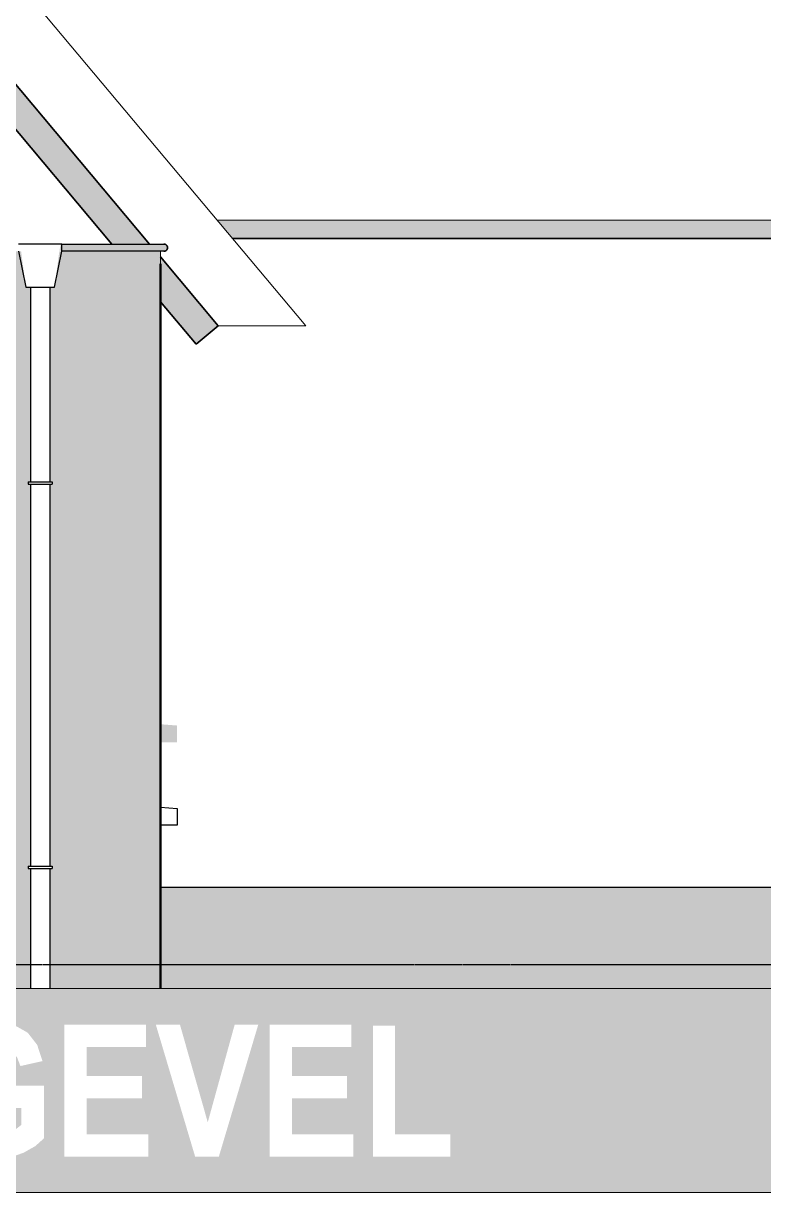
# Model space of a CAD drawing. Header units: millimetres. Extents: x -245 to 49755, y -245 to 41806.
# Drawn here: x 41823 to 43364, y 29037 to 31472 of the extents above; entities that cross this region are included whole.
import ezdxf

# ---------------------------------------------------------------- set-up
doc = ezdxf.new("R2010")
doc.units = ezdxf.units.MM
doc.linetypes.add('PUNKT2_S9', pattern=[1, 0, -1])
doc.linetypes.add('VERDECKT2_S2', pattern=[2.7, 2, -0.7])
doc.layers.add('Standard', color=7, linetype='Continuous', lineweight=25)

msp = doc.modelspace()

# ---------------------------------------------------------------- hatches: boundary and pattern name
at = {"layer": 'Standard', "linetype": 'PUNKT2_S9', "lineweight": 25}
h = msp.add_hatch(color=250, dxfattribs=at)
h.paths.add_polyline_path([(42108.5, 30997.1), (42108.5, 30985.4), (42108.6, 30997)])
h.paths.add_polyline_path([(42228.8, 30842.1), (42108.5, 30985.4), (42108.5, 30892.1), (42182.8, 30803.5)])
h.paths.add_polyline_path([(40483.5, 32922), (40483.5, 32828.7), (42007.8, 31012.1), (42086.1, 31012.1)])
for color, points in [(0, [(44328.5, 31023.5), (42259.3, 31023.5), (42226.9, 31062.1), (44328.5, 31062.1)]), (251, [(42143.5, 30009.6), (42143.5, 29974.6), (42108.5, 29974.6), (42108.5, 30012.3)])]:
    msp.add_hatch(color=color, dxfattribs=at).paths.add_polyline_path(points, flags=16)
h = msp.add_hatch(color=251, dxfattribs=at)
h.paths.add_polyline_path([(39088.5, 30512.1), (39083.5, 30512.1), (39083.5, 30517.1), (39088.5, 30517.1), (39088.5, 30922.1), (39078.5, 30922.1), (39068.7, 30997.1), (37608.5, 30997.1), (37608.5, 29462.1), (39088.5, 29462.1), (39088.5, 29712.1), (39083.5, 29712.1), (39083.5, 29717.1), (39088.5, 29717.1)])
h.paths.add_polyline_path([(44754.5, 29462.1), (44754.5, 29817.6), (44153.5, 29817.6), (44153.5, 29672.1), (42108.5, 29672.1), (42108.5, 30997.1), (41898.3, 30997.1), (41888.5, 30922.1), (41878.5, 30922.1), (41878.5, 30517.1), (41883.5, 30517.1), (41883.5, 30512.1), (41878.5, 30512.1), (41878.5, 29717.1), (41883.5, 29717.1), (41883.5, 29712.1), (41878.5, 29712.1), (41878.5, 29462.1)])
h.paths.add_polyline_path([(41833.5, 29717.1), (41838.5, 29717.1), (41838.5, 30512.1), (41833.5, 30512.1), (41833.5, 30517.1), (41838.5, 30517.1), (41838.5, 30922.1), (41828.5, 30922.1), (41818.7, 30997.1), (39148.3, 30997.1), (39138.5, 30922.1), (39128.5, 30922.1), (39128.5, 30517.1), (39133.5, 30517.1), (39133.5, 30512.1), (39128.5, 30512.1), (39128.5, 29717.1), (39133.5, 29717.1), (39133.5, 29712.1), (39128.5, 29712.1), (39128.5, 29462.1), (41838.5, 29462.1), (41838.5, 29712.1), (41833.5, 29712.1)])
h.paths.add_polyline_path([(39958.5, 30712.1), (39958.5, 29802.1), (39458.5, 29802.1), (39458.5, 30712.1)], flags=16)
h.paths.add_polyline_path([(41508.5, 29802.1), (41008.5, 29802.1), (41008.5, 30712.1), (41508.5, 30712.1)], flags=16)
for color, points in [(250, [(42121, 30999), (41898.7, 30999), (41898.6, 30998.7), (42120.7, 30998.7)]), (250, [(42120.7, 30998.7), (41898.6, 30998.7), (41898.6, 30998.5), (42120.4, 30998.5)]), (250, [(42120.4, 30998.5), (41898.6, 30998.5), (41898.6, 30998.3), (42120.1, 30998.3)]), (250, [(42121.6, 30999.5), (41898.8, 30999.5), (41898.7, 30999.3), (42121.3, 30999.3)]), (250, [(42121.3, 30999.3), (41898.7, 30999.3), (41898.7, 30999), (42121, 30999)]), (250, [(42121.8, 30999.8), (41898.9, 30999.8), (41898.8, 30999.5), (42121.6, 30999.5)]), (49, [(42122.3, 31000.5), (41899, 31000.5), (41898.9, 31000.2), (42122.1, 31000.2)]), (250, [(42122.1, 31000.2), (41898.9, 31000.2), (41898.9, 30999.8), (42121.8, 30999.8)]), (251, [(42122.5, 31000.8), (41899.1, 31000.8), (41899, 31000.5), (42122.3, 31000.5)]), (251, [(42122.9, 31001.5), (41899.2, 31001.5), (41899.1, 31001.2), (42122.7, 31001.2)]), (251, [(42122.7, 31001.2), (41899.1, 31001.2), (41899.1, 31000.8), (42122.5, 31000.8)]), (251, [(42123, 31001.9), (41899.3, 31001.9), (41899.2, 31001.5), (42122.9, 31001.5)]), (251, [(42123.3, 31002.6), (41899.4, 31002.6), (41899.3, 31002.2), (42123.1, 31002.2)]), (251, [(42123.1, 31002.2), (41899.3, 31002.2), (41899.3, 31001.9), (42123, 31001.9)]), (251, [(42123.3, 31003), (41899.5, 31003), (41899.4, 31002.6), (42123.3, 31002.6)]), (251, [(42123.4, 31003.4), (41899.6, 31003.4), (41899.5, 31003), (42123.3, 31003)]), (251, [(42123.5, 31003.8), (41899.7, 31003.8), (41899.6, 31003.4), (42123.4, 31003.4)]), (8, [(42123.5, 31004.6), (41899.8, 31004.6), (41899.7, 31004.2), (42123.5, 31004.2)]), (8, [(42123.5, 31004.2), (41899.7, 31004.2), (41899.7, 31003.8), (42123.5, 31003.8)]), (8, [(42123.5, 31005), (41899.9, 31005), (41899.8, 31004.6), (42123.5, 31004.6)]), (8, [(42123.5, 31005.3), (41900, 31005.3), (41899.9, 31005), (42123.5, 31005)]), (8, [(42123.3, 31006.1), (41900.1, 31006.1), (41900, 31005.7), (42123.4, 31005.7)]), (8, [(42123.4, 31005.7), (41900, 31005.7), (41900, 31005.3), (42123.5, 31005.3)]), (8, [(42123.3, 31006.5), (41900.2, 31006.5), (41900.1, 31006.1), (42123.3, 31006.1)]), (8, [(42123.1, 31006.9), (41900.3, 31006.9), (41900.2, 31006.5), (42123.3, 31006.5)]), (252, [(42122.9, 31007.6), (41900.4, 31007.6), (41900.3, 31007.2), (42123, 31007.2)]), (252, [(42123, 31007.2), (41900.3, 31007.2), (41900.3, 31006.9), (42123.1, 31006.9)]), (252, [(42122.7, 31008), (41900.5, 31008), (41900.4, 31007.6), (42122.9, 31007.6)]), (252, [(42122.5, 31008.3), (41900.6, 31008.3), (41900.5, 31008), (42122.7, 31008)]), (252, [(42122.1, 31009), (41900.7, 31009), (41900.6, 31008.6), (42122.3, 31008.6)]), (252, [(42122.3, 31008.6), (41900.6, 31008.6), (41900.6, 31008.3), (42122.5, 31008.3)]), (252, [(42121.8, 31009.3), (41900.8, 31009.3), (41900.7, 31009), (42122.1, 31009)]), (252, [(42121.3, 31009.9), (41900.9, 31009.9), (41900.8, 31009.6), (42121.6, 31009.6)]), (252, [(42121.6, 31009.6), (41900.8, 31009.6), (41900.8, 31009.3), (42121.8, 31009.3)]), (252, [(42120.7, 31010.4), (41901, 31010.4), (41900.9, 31010.1), (42121, 31010.1)]), (252, [(42121, 31010.1), (41900.9, 31010.1), (41900.9, 31009.9), (42121.3, 31009.9)]), (252, [(42120.1, 31010.9), (41901.1, 31010.9), (41901, 31010.6), (42120.4, 31010.6)]), (252, [(42120.4, 31010.6), (41901, 31010.6), (41901, 31010.4), (42120.7, 31010.4)])]:
    msp.add_hatch(color=color, dxfattribs=at).paths.add_polyline_path(points)
at = {"layer": 'Standard', "linetype": 'PUNKT2_S9', "lineweight": -3}
h = msp.add_hatch(color=0, dxfattribs=at)
h.paths.add_polyline_path([(40982.3, 29340.4), (40959.8, 29340.5), (40923.6, 29340.5), (40923.6, 29270.7), (40957.9, 29270.7), (40984.9, 29271.5), (40999.4, 29274.1), (41006.8, 29278.6), (41012.4, 29285.8), (41015.9, 29294.9), (41017.1, 29306.4), (41015.6, 29319), (41010.9, 29328.7), (41003.5, 29335.9), (40993.5, 29339.6)])
h.paths.add_polyline_path([(46603.5, 29462.1), (35753.5, 29462.1), (35753.5, 29037.1), (46603.5, 29037.1)])
h.paths.add_polyline_path([(42597.1, 29158.4), (42712.1, 29158.4), (42712.1, 29112.1), (42550.8, 29112.1), (42550.8, 29384.8), (42597.1, 29384.8)], flags=16)
h.paths.add_polyline_path([(42505.9, 29340.5), (42382.3, 29340.5), (42382.3, 29279.6), (42497.3, 29279.6), (42497.3, 29233.2), (42382.3, 29233.2), (42382.3, 29158.4), (42510.3, 29158.4), (42510.3, 29112.1), (42336, 29112.1), (42336, 29387.1), (42505.9, 29387.1)], flags=16)
h.paths.add_polyline_path([(42207.2, 29183.5), (42263.3, 29387.1), (42312.4, 29387.1), (42230.3, 29112.1), (42180.9, 29112.1), (42099, 29387.1), (42149.2, 29387.1)], flags=16)
h.paths.add_polyline_path([(42078.9, 29387.1), (42078.9, 29340.5), (41955.2, 29340.5), (41955.2, 29279.6), (42070.3, 29279.6), (42070.3, 29233.2), (41955.2, 29233.2), (41955.2, 29158.4), (42083.2, 29158.4), (42083.2, 29112.1), (41908.9, 29112.1), (41908.9, 29387.1)], flags=16)
h.paths.add_polyline_path([(41799, 29332.5), (41784, 29341.3), (41765.8, 29344.3), (41738.5, 29338.5), (41717.4, 29321.2), (41704.1, 29292.5), (41699.6, 29252.8), (41704.1, 29210), (41717.7, 29179.2), (41738.7, 29161), (41765.3, 29154.8), (41779.8, 29156.5), (41794.4, 29161.6), (41808, 29169.3), (41819.5, 29178.3), (41819.5, 29213.2), (41766.5, 29213.2), (41766.5, 29259.5), (41866.2, 29259.5), (41866.2, 29150), (41848.4, 29134), (41824, 29120.1), (41796.4, 29110.5), (41768.2, 29107.4), (41734.6, 29111.9), (41705.6, 29125.4), (41682.1, 29147.5), (41665.4, 29177.1), (41655.2, 29212.4), (41651.9, 29250.5), (41655.7, 29291), (41666.9, 29326.8), (41685.4, 29356.3), (41710.9, 29378.1), (41735.6, 29388.4), (41765.8, 29391.7), (41803.7, 29386.3), (41832.3, 29370.2), (41852.2, 29344.7), (41863.3, 29310.9), (41817.3, 29300.6), (41810.3, 29318.8)], flags=16)
h.paths.add_polyline_path([(41564.6, 29209.4), (41564.6, 29387.1), (41610.7, 29387.1), (41610.7, 29213), (41609.4, 29182.8), (41605.7, 29160.5), (41596.1, 29138.9), (41581.3, 29121.8), (41560.8, 29110.9), (41534.7, 29107.4), (41504.7, 29113), (41482.5, 29130.1), (41468.7, 29158.2), (41464, 29197), (41507.6, 29203), (41509.5, 29182.8), (41513.5, 29169.6), (41522.8, 29158.6), (41536.3, 29154.8), (41549.4, 29157.4), (41558.1, 29165.3), (41563, 29181.6)], flags=16)
h.paths.add_polyline_path([(41437.8, 29387.1), (41437.8, 29112.1), (41391.5, 29112.1), (41391.5, 29387.1)], flags=16)
h.paths.add_polyline_path([(41297.9, 29340.5), (41191.1, 29340.5), (41191.1, 29387.1), (41358.8, 29387.1), (41358.8, 29343.9), (41233.3, 29158.4), (41363.7, 29158.4), (41363.7, 29112.1), (41177.5, 29112.1), (41177.5, 29162.2)], flags=16)
h.paths.add_polyline_path([(41028, 29379.5), (41043.1, 29369.4), (41054.8, 29353.3), (41062.3, 29333), (41064.8, 29310), (41061, 29281.6), (41049.6, 29258.8), (41030.7, 29242.4), (41004.3, 29233.4), (41018, 29222.4), (41029, 29210.4), (41040.6, 29192.9), (41055.4, 29165.7), (41083.4, 29112.1), (41028, 29112.1), (40994.6, 29171.9), (40979.6, 29198), (40970.2, 29212.3), (40963.5, 29219.4), (40956.3, 29223.7), (40946.8, 29226.1), (40933, 29226.9), (40923.6, 29226.9), (40923.6, 29112.1), (40877.4, 29112.1), (40877.4, 29387.1), (40974.8, 29387.1), (41006.5, 29385.2)], flags=16)
h.paths.add_polyline_path([(40838, 29158.4), (40838, 29112.1), (40663.7, 29112.1), (40663.7, 29387.1), (40833.6, 29387.1), (40833.6, 29340.5), (40709.9, 29340.5), (40709.9, 29279.6), (40825, 29279.6), (40825, 29233.2), (40709.9, 29233.2), (40709.9, 29158.4)], flags=16)
h.paths.add_polyline_path([(40516.9, 29241.1), (40479.4, 29195.2), (40479.4, 29112.1), (40433.1, 29112.1), (40433.1, 29387.1), (40479.4, 29387.1), (40479.4, 29265), (40572.8, 29387.1), (40635.1, 29387.1), (40548.8, 29279.9), (40639.8, 29112.1), (40579.9, 29112.1)], flags=16)
h.paths.add_polyline_path([(40340.5, 29387.1), (40383.5, 29387.1), (40383.5, 29112.1), (40337.1, 29112.1), (40244.7, 29291.4), (40244.7, 29112.1), (40201.7, 29112.1), (40201.7, 29387.1), (40246.8, 29387.1), (40340.5, 29203.4)], flags=16)
h.paths.add_polyline_path([(40110.9, 29112.1), (40110.9, 29387.1), (40157.2, 29387.1), (40157.2, 29112.1)], flags=16)
h.paths.add_polyline_path([(39964.3, 29384.8), (39964.3, 29158.4), (40079.3, 29158.4), (40079.3, 29112.1), (39918, 29112.1), (39918, 29384.8)], flags=16)

# ---------------------------------------------------------------- linework, layer by layer
at = {"layer": 'Standard', "color": 253, "linetype": 'Continuous', "lineweight": 18}
for p, q in [((40617.8, 32979.8), (42411.5, 30842.1)), ((40483.5, 32922), (42086.1, 31012.1)), ((42226.9, 31062.1), (44328.5, 31062.1)), ((42108.5, 30985.4), (42228.8, 30842.1)), ((42411.5, 30842.1), (42228.8, 30842.1))]:
    msp.add_line(p, q, dxfattribs=at)
at = {"layer": 'Standard', "color": 255, "linetype": 'Continuous', "lineweight": 35}
for p, q in [((40483.5, 32922), (42086.1, 31012.1)), ((40483.5, 32828.7), (42007.8, 31012.1)), ((42259.3, 31023.5), (44328.5, 31023.5)), ((42108.5, 30985.4), (42228.8, 30842.1)), ((42108.5, 30892.1), (42182.8, 30803.5)), ((42228.8, 30842.1), (42182.8, 30803.5))]:
    msp.add_line(p, q, dxfattribs=at)
at = {"layer": 'Standard', "color": 7, "linetype": 'Continuous', "lineweight": -3}
for p, q in [((41903.5, 31012.1), (41813.5, 31012.1)), ((41813.5, 30997.1), (41828.5, 30922.1)), ((41888.5, 30922.1), (41903.5, 30997.1)), ((41903.5, 30997.1), (41903.5, 31012.1)), ((41828.5, 30922.1), (41888.5, 30922.1)), ((41838.5, 30922.1), (41838.5, 30517.1)), ((41878.5, 30922.1), (41878.5, 30517.1)), ((41833.5, 30517.1), (41833.5, 30512.1)), ((41833.5, 30517.1), (41833.6, 30517.1)), ((41833.5, 30512.1), (41833.6, 30512.1)), ((41833.6, 30517.1), (41833.7, 30517.1)), ((41833.6, 30512.1), (41833.7, 30512.1)), ((41833.7, 30517.1), (41833.9, 30517.1)), ((41833.7, 30512.1), (41833.9, 30512.1)), ((41833.9, 30517.1), (41834.1, 30517.1)), ((41833.9, 30512.1), (41834.1, 30512.1)), ((41834.1, 30517.1), (41834.3, 30517.1)), ((41834.1, 30512.1), (41834.3, 30512.1)), ((41834.3, 30517.1), (41834.7, 30517.1)), ((41834.3, 30512.1), (41834.7, 30512.1)), ((41834.7, 30517.1), (41835, 30517.1)), ((41834.7, 30512.1), (41835, 30512.1)), ((41835, 30517.1), (41835.4, 30517.1)), ((41835, 30512.1), (41835.4, 30512.1)), ((41835.4, 30517.1), (41835.8, 30517.1)), ((41835.4, 30512.1), (41835.8, 30512.1)), ((41835.8, 30517.1), (41836.3, 30517.1)), ((41835.8, 30512.1), (41836.3, 30512.1)), ((41836.3, 30517.1), (41836.8, 30517.1)), ((41836.3, 30512.1), (41836.8, 30512.1)), ((41836.8, 30517.1), (41837.4, 30517.1)), ((41836.8, 30512.1), (41837.4, 30512.1)), ((41837.4, 30517.1), (41838, 30517.1)), ((41837.4, 30512.1), (41838, 30512.1)), ((41838, 30517.1), (41838.7, 30517.1)), ((41838, 30512.1), (41838.7, 30512.1)), ((41838.5, 30512.1), (41838.5, 29717.1)), ((41838.7, 30517.1), (41839.3, 30517.1)), ((41838.7, 30512.1), (41839.3, 30512.1)), ((41839.3, 30517.1), (41840.1, 30517.1)), ((41839.3, 30512.1), (41840.1, 30512.1)), ((41840.1, 30517.1), (41840.8, 30517.1)), ((41840.1, 30512.1), (41840.8, 30512.1)), ((41840.8, 30517.1), (41841.6, 30517.1)), ((41840.8, 30512.1), (41841.6, 30512.1)), ((41841.6, 30517.1), (41842.4, 30517.1)), ((41841.6, 30512.1), (41842.4, 30512.1)), ((41842.4, 30517.1), (41843.3, 30517.1)), ((41842.4, 30512.1), (41843.3, 30512.1)), ((41843.3, 30517.1), (41844.2, 30517.1)), ((41843.3, 30512.1), (41844.2, 30512.1)), ((41844.2, 30517.1), (41845.1, 30517.1)), ((41844.2, 30512.1), (41845.1, 30512.1)), ((41845.1, 30517.1), (41846, 30517.1)), ((41845.1, 30512.1), (41846, 30512.1)), ((41846, 30517.1), (41847, 30517.1)), ((41846, 30512.1), (41847, 30512.1)), ((41847, 30517.1), (41847.9, 30517.1)), ((41847, 30512.1), (41847.9, 30512.1)), ((41847.9, 30517.1), (41848.9, 30517.1)), ((41847.9, 30512.1), (41848.9, 30512.1)), ((41848.9, 30517.1), (41849.9, 30517.1)), ((41848.9, 30512.1), (41849.9, 30512.1)), ((41849.9, 30517.1), (41851, 30517.1)), ((41849.9, 30512.1), (41851, 30512.1)), ((41851, 30517.1), (41852, 30517.1)), ((41851, 30512.1), (41852, 30512.1)), ((41852, 30517.1), (41853.1, 30517.1)), ((41852, 30512.1), (41853.1, 30512.1)), ((41853.1, 30517.1), (41854.2, 30517.1)), ((41853.1, 30512.1), (41854.2, 30512.1)), ((41854.2, 30517.1), (41855.2, 30517.1)), ((41854.2, 30512.1), (41855.2, 30512.1)), ((41855.2, 30517.1), (41856.3, 30517.1)), ((41855.2, 30512.1), (41856.3, 30512.1)), ((41856.3, 30517.1), (41857.4, 30517.1)), ((41856.3, 30512.1), (41857.4, 30512.1)), ((41857.4, 30517.1), (41858.5, 30517.1)), ((41857.4, 30512.1), (41858.5, 30512.1)), ((41858.5, 30517.1), (41859.6, 30517.1)), ((41858.5, 30512.1), (41859.6, 30512.1)), ((41859.6, 30517.1), (41860.7, 30517.1)), ((41859.6, 30512.1), (41860.7, 30512.1)), ((41860.7, 30517.1), (41861.8, 30517.1)), ((41860.7, 30512.1), (41861.8, 30512.1)), ((41861.8, 30517.1), (41862.8, 30517.1)), ((41861.8, 30512.1), (41862.8, 30512.1)), ((41862.8, 30517.1), (41863.9, 30517.1)), ((41862.8, 30512.1), (41863.9, 30512.1)), ((41863.9, 30517.1), (41865, 30517.1)), ((41863.9, 30512.1), (41865, 30512.1)), ((41865, 30517.1), (41866, 30517.1)), ((41865, 30512.1), (41866, 30512.1)), ((41866, 30517.1), (41867, 30517.1)), ((41866, 30512.1), (41867, 30512.1)), ((41867, 30517.1), (41868.1, 30517.1)), ((41867, 30512.1), (41868.1, 30512.1)), ((41868.1, 30517.1), (41869.1, 30517.1)), ((41868.1, 30512.1), (41869.1, 30512.1)), ((41869.1, 30517.1), (41870, 30517.1)), ((41869.1, 30512.1), (41870, 30512.1)), ((41870, 30517.1), (41871, 30517.1)), ((41870, 30512.1), (41871, 30512.1)), ((41871, 30517.1), (41871.9, 30517.1)), ((41871, 30512.1), (41871.9, 30512.1)), ((41871.9, 30517.1), (41872.8, 30517.1)), ((41871.9, 30512.1), (41872.8, 30512.1)), ((41872.8, 30517.1), (41873.7, 30517.1)), ((41872.8, 30512.1), (41873.7, 30512.1)), ((41873.7, 30517.1), (41874.6, 30517.1)), ((41873.7, 30512.1), (41874.6, 30512.1)), ((41874.6, 30517.1), (41875.4, 30517.1)), ((41874.6, 30512.1), (41875.4, 30512.1)), ((41875.4, 30517.1), (41876.2, 30517.1)), ((41875.4, 30512.1), (41876.2, 30512.1)), ((41876.2, 30517.1), (41876.9, 30517.1)), ((41876.2, 30512.1), (41876.9, 30512.1)), ((41876.9, 30517.1), (41877.6, 30517.1)), ((41876.9, 30512.1), (41877.6, 30512.1)), ((41877.6, 30517.1), (41878.3, 30517.1)), ((41877.6, 30512.1), (41878.3, 30512.1)), ((41878.3, 30517.1), (41879, 30517.1)), ((41878.3, 30512.1), (41879, 30512.1)), ((41878.5, 30512.1), (41878.5, 29717.1)), ((41879, 30517.1), (41879.6, 30517.1)), ((41879, 30512.1), (41879.6, 30512.1)), ((41879.6, 30517.1), (41880.1, 30517.1)), ((41879.6, 30512.1), (41880.1, 30512.1)), ((41880.1, 30517.1), (41880.7, 30517.1)), ((41880.1, 30512.1), (41880.7, 30512.1)), ((41880.7, 30517.1), (41881.2, 30517.1)), ((41880.7, 30512.1), (41881.2, 30512.1)), ((41881.2, 30517.1), (41881.6, 30517.1)), ((41881.2, 30512.1), (41881.6, 30512.1)), ((41881.6, 30517.1), (41882, 30517.1)), ((41881.6, 30512.1), (41882, 30512.1)), ((41882, 30517.1), (41882.3, 30517.1)), ((41882, 30512.1), (41882.3, 30512.1)), ((41882.3, 30517.1), (41882.6, 30517.1)), ((41882.3, 30512.1), (41882.6, 30512.1)), ((41882.6, 30517.1), (41882.9, 30517.1)), ((41882.6, 30512.1), (41882.9, 30512.1)), ((41882.9, 30517.1), (41883.1, 30517.1)), ((41882.9, 30512.1), (41883.1, 30512.1)), ((41883.1, 30517.1), (41883.3, 30517.1)), ((41883.1, 30512.1), (41883.3, 30512.1)), ((41883.3, 30517.1), (41883.4, 30517.1)), ((41883.3, 30512.1), (41883.4, 30512.1)), ((41883.4, 30517.1), (41883.5, 30517.1)), ((41883.4, 30512.1), (41883.5, 30512.1)), ((41883.5, 30517.1), (41883.5, 30512.1)), ((41833.5, 29717.1), (41833.5, 29712.1)), ((41833.5, 29717.1), (41833.6, 29717.1)), ((41833.5, 29712.1), (41833.6, 29712.1)), ((41833.6, 29717.1), (41833.7, 29717.1)), ((41833.6, 29712.1), (41833.7, 29712.1)), ((41833.7, 29717.1), (41833.9, 29717.1)), ((41833.7, 29712.1), (41833.9, 29712.1)), ((41833.9, 29717.1), (41834.1, 29717.1)), ((41833.9, 29712.1), (41834.1, 29712.1)), ((41834.1, 29717.1), (41834.3, 29717.1)), ((41834.1, 29712.1), (41834.3, 29712.1)), ((41834.3, 29717.1), (41834.7, 29717.1)), ((41834.3, 29712.1), (41834.7, 29712.1)), ((41834.7, 29717.1), (41835, 29717.1)), ((41834.7, 29712.1), (41835, 29712.1)), ((41835, 29717.1), (41835.4, 29717.1)), ((41835, 29712.1), (41835.4, 29712.1)), ((41835.4, 29717.1), (41835.8, 29717.1)), ((41835.4, 29712.1), (41835.8, 29712.1)), ((41835.8, 29717.1), (41836.3, 29717.1)), ((41835.8, 29712.1), (41836.3, 29712.1)), ((41836.3, 29717.1), (41836.8, 29717.1)), ((41836.3, 29712.1), (41836.8, 29712.1)), ((41836.8, 29717.1), (41837.4, 29717.1)), ((41836.8, 29712.1), (41837.4, 29712.1)), ((41837.4, 29717.1), (41838, 29717.1)), ((41837.4, 29712.1), (41838, 29712.1)), ((41838, 29717.1), (41838.7, 29717.1)), ((41838, 29712.1), (41838.7, 29712.1)), ((41838.5, 29712.1), (41838.5, 29462.1)), ((41838.7, 29717.1), (41839.3, 29717.1)), ((41838.7, 29712.1), (41839.3, 29712.1)), ((41839.3, 29717.1), (41840.1, 29717.1)), ((41839.3, 29712.1), (41840.1, 29712.1)), ((41840.1, 29717.1), (41840.8, 29717.1)), ((41840.1, 29712.1), (41840.8, 29712.1)), ((41840.8, 29717.1), (41841.6, 29717.1)), ((41840.8, 29712.1), (41841.6, 29712.1)), ((41841.6, 29717.1), (41842.4, 29717.1)), ((41841.6, 29712.1), (41842.4, 29712.1)), ((41842.4, 29717.1), (41843.3, 29717.1)), ((41842.4, 29712.1), (41843.3, 29712.1)), ((41843.3, 29717.1), (41844.2, 29717.1)), ((41843.3, 29712.1), (41844.2, 29712.1)), ((41844.2, 29717.1), (41845.1, 29717.1)), ((41844.2, 29712.1), (41845.1, 29712.1)), ((41845.1, 29717.1), (41846, 29717.1)), ((41845.1, 29712.1), (41846, 29712.1)), ((41846, 29717.1), (41847, 29717.1)), ((41846, 29712.1), (41847, 29712.1)), ((41847, 29717.1), (41847.9, 29717.1)), ((41847, 29712.1), (41847.9, 29712.1)), ((41847.9, 29717.1), (41848.9, 29717.1)), ((41847.9, 29712.1), (41848.9, 29712.1)), ((41848.9, 29717.1), (41849.9, 29717.1)), ((41848.9, 29712.1), (41849.9, 29712.1)), ((41849.9, 29717.1), (41851, 29717.1)), ((41849.9, 29712.1), (41851, 29712.1)), ((41851, 29717.1), (41852, 29717.1)), ((41851, 29712.1), (41852, 29712.1)), ((41852, 29717.1), (41853.1, 29717.1)), ((41852, 29712.1), (41853.1, 29712.1)), ((41853.1, 29717.1), (41854.2, 29717.1)), ((41853.1, 29712.1), (41854.2, 29712.1)), ((41854.2, 29717.1), (41855.2, 29717.1)), ((41854.2, 29712.1), (41855.2, 29712.1)), ((41855.2, 29717.1), (41856.3, 29717.1)), ((41855.2, 29712.1), (41856.3, 29712.1)), ((41856.3, 29717.1), (41857.4, 29717.1)), ((41856.3, 29712.1), (41857.4, 29712.1)), ((41857.4, 29717.1), (41858.5, 29717.1)), ((41857.4, 29712.1), (41858.5, 29712.1)), ((41858.5, 29717.1), (41859.6, 29717.1)), ((41858.5, 29712.1), (41859.6, 29712.1)), ((41859.6, 29717.1), (41860.7, 29717.1)), ((41859.6, 29712.1), (41860.7, 29712.1)), ((41860.7, 29717.1), (41861.8, 29717.1)), ((41860.7, 29712.1), (41861.8, 29712.1)), ((41861.8, 29717.1), (41862.8, 29717.1)), ((41861.8, 29712.1), (41862.8, 29712.1)), ((41862.8, 29717.1), (41863.9, 29717.1)), ((41862.8, 29712.1), (41863.9, 29712.1)), ((41863.9, 29717.1), (41865, 29717.1)), ((41863.9, 29712.1), (41865, 29712.1)), ((41865, 29717.1), (41866, 29717.1)), ((41865, 29712.1), (41866, 29712.1)), ((41866, 29717.1), (41867, 29717.1)), ((41866, 29712.1), (41867, 29712.1)), ((41867, 29717.1), (41868.1, 29717.1)), ((41867, 29712.1), (41868.1, 29712.1)), ((41868.1, 29717.1), (41869.1, 29717.1)), ((41868.1, 29712.1), (41869.1, 29712.1)), ((41869.1, 29717.1), (41870, 29717.1)), ((41869.1, 29712.1), (41870, 29712.1)), ((41870, 29717.1), (41871, 29717.1)), ((41870, 29712.1), (41871, 29712.1)), ((41871, 29717.1), (41871.9, 29717.1)), ((41871, 29712.1), (41871.9, 29712.1)), ((41871.9, 29717.1), (41872.8, 29717.1)), ((41871.9, 29712.1), (41872.8, 29712.1)), ((41872.8, 29717.1), (41873.7, 29717.1)), ((41872.8, 29712.1), (41873.7, 29712.1)), ((41873.7, 29717.1), (41874.6, 29717.1)), ((41873.7, 29712.1), (41874.6, 29712.1)), ((41874.6, 29717.1), (41875.4, 29717.1)), ((41874.6, 29712.1), (41875.4, 29712.1)), ((41875.4, 29717.1), (41876.2, 29717.1)), ((41875.4, 29712.1), (41876.2, 29712.1)), ((41876.2, 29717.1), (41876.9, 29717.1)), ((41876.2, 29712.1), (41876.9, 29712.1)), ((41876.9, 29717.1), (41877.6, 29717.1)), ((41876.9, 29712.1), (41877.6, 29712.1)), ((41877.6, 29717.1), (41878.3, 29717.1)), ((41877.6, 29712.1), (41878.3, 29712.1)), ((41878.3, 29717.1), (41879, 29717.1)), ((41878.3, 29712.1), (41879, 29712.1)), ((41878.5, 29712.1), (41878.5, 29462.1)), ((41879, 29717.1), (41879.6, 29717.1)), ((41879, 29712.1), (41879.6, 29712.1)), ((41879.6, 29717.1), (41880.1, 29717.1)), ((41879.6, 29712.1), (41880.1, 29712.1)), ((41880.1, 29717.1), (41880.7, 29717.1)), ((41880.1, 29712.1), (41880.7, 29712.1)), ((41880.7, 29717.1), (41881.2, 29717.1)), ((41880.7, 29712.1), (41881.2, 29712.1)), ((41881.2, 29717.1), (41881.6, 29717.1)), ((41881.2, 29712.1), (41881.6, 29712.1)), ((41881.6, 29717.1), (41882, 29717.1)), ((41881.6, 29712.1), (41882, 29712.1)), ((41882, 29717.1), (41882.3, 29717.1)), ((41882, 29712.1), (41882.3, 29712.1)), ((41882.3, 29717.1), (41882.6, 29717.1)), ((41882.3, 29712.1), (41882.6, 29712.1)), ((41882.6, 29717.1), (41882.9, 29717.1)), ((41882.6, 29712.1), (41882.9, 29712.1)), ((41882.9, 29717.1), (41883.1, 29717.1)), ((41882.9, 29712.1), (41883.1, 29712.1)), ((41883.1, 29717.1), (41883.3, 29717.1)), ((41883.1, 29712.1), (41883.3, 29712.1)), ((41883.3, 29717.1), (41883.4, 29717.1)), ((41883.3, 29712.1), (41883.4, 29712.1)), ((41883.4, 29717.1), (41883.5, 29717.1)), ((41883.4, 29712.1), (41883.5, 29712.1)), ((41883.5, 29717.1), (41883.5, 29712.1))]:
    msp.add_line(p, q, dxfattribs=at)
at = {"layer": 'Standard', "color": 252, "linetype": 'Continuous', "lineweight": -3}
for p, q in [((41903.5, 31012.1), (42116, 31012.1)), ((42116, 30997.1), (41903.5, 30997.1)), ((42116, 31012.1), (42116.4, 31012.1)), ((42116.4, 31012.1), (42116, 31012.1)), ((42116.4, 30997.1), (42116, 30997.1)), ((42116, 30997.1), (42116.4, 30997.1)), ((42116.4, 31012.1), (42116.8, 31012)), ((42116.8, 31012), (42116.4, 31012.1)), ((42116.8, 30997.1), (42116.4, 30997.1)), ((42116.4, 30997.1), (42116.8, 30997.1)), ((42116.8, 31012), (42117.2, 31012)), ((42117.2, 31012), (42116.8, 31012)), ((42117.2, 30997.2), (42116.8, 30997.1)), ((42116.8, 30997.1), (42117.2, 30997.2)), ((42117.2, 31012), (42117.6, 31011.9)), ((42117.6, 31011.9), (42117.2, 31012)), ((42117.6, 30997.2), (42117.2, 30997.2)), ((42117.2, 30997.2), (42117.6, 30997.2)), ((42117.6, 31011.9), (42117.9, 31011.8)), ((42117.9, 31011.8), (42117.6, 31011.9)), ((42117.9, 30997.3), (42117.6, 30997.2)), ((42117.6, 30997.2), (42117.9, 30997.3)), ((42117.9, 31011.8), (42118.3, 31011.7)), ((42118.3, 31011.7), (42117.9, 31011.8)), ((42118.3, 30997.4), (42117.9, 30997.3)), ((42117.9, 30997.3), (42118.3, 30997.4)), ((42118.3, 31011.7), (42118.7, 31011.6)), ((42118.7, 31011.6), (42118.3, 31011.7)), ((42118.7, 30997.6), (42118.3, 30997.4)), ((42118.3, 30997.4), (42118.7, 30997.6)), ((42118.7, 31011.6), (42119.1, 31011.4)), ((42119.1, 31011.4), (42118.7, 31011.6)), ((42119.1, 30997.7), (42118.7, 30997.6)), ((42118.7, 30997.6), (42119.1, 30997.7)), ((42119.1, 31011.4), (42119.4, 31011.2)), ((42119.4, 31011.2), (42119.1, 31011.4)), ((42119.4, 30997.9), (42119.1, 30997.7)), ((42119.1, 30997.7), (42119.4, 30997.9)), ((42119.4, 31011.2), (42119.8, 31011.1)), ((42119.8, 31011.1), (42119.4, 31011.2)), ((42119.8, 30998.1), (42119.4, 30997.9)), ((42119.4, 30997.9), (42119.8, 30998.1)), ((42119.8, 31011.1), (42120.1, 31010.9)), ((42120.1, 31010.9), (42119.8, 31011.1)), ((42120.1, 30998.3), (42119.8, 30998.1)), ((42119.8, 30998.1), (42120.1, 30998.3)), ((42120.1, 31010.9), (42120.4, 31010.6)), ((42120.4, 31010.6), (42120.1, 31010.9)), ((42120.4, 30998.5), (42120.1, 30998.3)), ((42120.1, 30998.3), (42120.4, 30998.5)), ((42120.4, 31010.6), (42120.7, 31010.4)), ((42120.7, 31010.4), (42120.4, 31010.6)), ((42120.7, 30998.7), (42120.4, 30998.5)), ((42120.4, 30998.5), (42120.7, 30998.7)), ((42120.7, 31010.4), (42121, 31010.1)), ((42121, 31010.1), (42120.7, 31010.4)), ((42121, 30999), (42120.7, 30998.7)), ((42120.7, 30998.7), (42121, 30999)), ((42121, 31010.1), (42121.3, 31009.9)), ((42121.3, 31009.9), (42121, 31010.1)), ((42121.3, 30999.3), (42121, 30999)), ((42121, 30999), (42121.3, 30999.3)), ((42121.3, 31009.9), (42121.6, 31009.6)), ((42121.6, 31009.6), (42121.3, 31009.9)), ((42121.6, 30999.5), (42121.3, 30999.3)), ((42121.3, 30999.3), (42121.6, 30999.5)), ((42121.6, 31009.6), (42121.8, 31009.3)), ((42121.8, 31009.3), (42121.6, 31009.6)), ((42121.8, 30999.8), (42121.6, 30999.5)), ((42121.6, 30999.5), (42121.8, 30999.8)), ((42121.8, 31009.3), (42122.1, 31009)), ((42122.1, 31009), (42121.8, 31009.3)), ((42122.1, 31000.2), (42121.8, 30999.8)), ((42121.8, 30999.8), (42122.1, 31000.2)), ((42122.1, 31009), (42122.3, 31008.6)), ((42122.3, 31008.6), (42122.1, 31009)), ((42122.3, 31000.5), (42122.1, 31000.2)), ((42122.1, 31000.2), (42122.3, 31000.5)), ((42122.3, 31008.6), (42122.5, 31008.3)), ((42122.5, 31008.3), (42122.3, 31008.6)), ((42122.5, 31000.8), (42122.3, 31000.5)), ((42122.3, 31000.5), (42122.5, 31000.8)), ((42122.5, 31008.3), (42122.7, 31008)), ((42122.7, 31008), (42122.5, 31008.3)), ((42122.7, 31001.2), (42122.5, 31000.8)), ((42122.5, 31000.8), (42122.7, 31001.2)), ((42122.7, 31008), (42122.9, 31007.6)), ((42122.9, 31007.6), (42122.7, 31008)), ((42122.9, 31001.5), (42122.7, 31001.2)), ((42122.7, 31001.2), (42122.9, 31001.5)), ((42122.9, 31007.6), (42123, 31007.2)), ((42123, 31007.2), (42122.9, 31007.6)), ((42123, 31001.9), (42122.9, 31001.5)), ((42122.9, 31001.5), (42123, 31001.9)), ((42123, 31007.2), (42123.1, 31006.9)), ((42123.1, 31006.9), (42123, 31007.2)), ((42123.1, 31002.2), (42123, 31001.9)), ((42123, 31001.9), (42123.1, 31002.2)), ((42123.1, 31006.9), (42123.3, 31006.5)), ((42123.3, 31006.5), (42123.1, 31006.9)), ((42123.3, 31002.6), (42123.1, 31002.2)), ((42123.1, 31002.2), (42123.3, 31002.6)), ((42123.3, 31006.5), (42123.3, 31006.1)), ((42123.3, 31006.1), (42123.3, 31006.5)), ((42123.3, 31006.1), (42123.4, 31005.7)), ((42123.4, 31005.7), (42123.3, 31006.1)), ((42123.4, 31003.4), (42123.3, 31003)), ((42123.3, 31003), (42123.4, 31003.4)), ((42123.3, 31003), (42123.3, 31002.6)), ((42123.3, 31002.6), (42123.3, 31003)), ((42123.4, 31005.7), (42123.5, 31005.3)), ((42123.5, 31005.3), (42123.4, 31005.7)), ((42123.5, 31003.8), (42123.4, 31003.4)), ((42123.4, 31003.4), (42123.5, 31003.8)), ((42123.5, 31005.3), (42123.5, 31005)), ((42123.5, 31005), (42123.5, 31005.3)), ((42123.5, 31005), (42123.5, 31004.6)), ((42123.5, 31004.6), (42123.5, 31005)), ((42123.5, 31004.6), (42123.5, 31004.2)), ((42123.5, 31004.2), (42123.5, 31004.6)), ((42123.5, 31004.2), (42123.5, 31003.8)), ((42123.5, 31003.8), (42123.5, 31004.2))]:
    msp.add_line(p, q, dxfattribs=at)
at = {"layer": 'Standard', "color": 26, "linetype": 'Continuous', "lineweight": 18}
msp.add_line((42108.5, 30997.1), (42108.5, 29462.1), dxfattribs=at)
msp.add_line((42108.5, 30997.1), (42108.5, 29462.1), dxfattribs=at)
at = {"layer": 'Standard', "color": 7, "linetype": 'Continuous', "lineweight": 50}
msp.add_line((42108.5, 30971.1), (42108.5, 29462.1), dxfattribs=at)
at = {"layer": 'Standard', "color": 117, "linetype": 'Continuous', "lineweight": -3}
for p, q in [((42108.5, 29839.8), (42143.5, 29837.1)), ((42143.5, 29837.1), (42143.5, 29802.1)), ((42143.5, 29802.1), (42108.5, 29802.1))]:
    msp.add_line(p, q, dxfattribs=at)
at = {"layer": 'Standard', "color": 26, "linetype": 'Continuous', "lineweight": -3}
msp.add_line((44154.5, 29672.1), (42108.5, 29672.1), dxfattribs=at)
at = {"layer": 'Standard', "color": 7, "linetype": 'VERDECKT2_S2', "lineweight": -3}
msp.add_line((35753.5, 29512.1), (46603.5, 29512.1), dxfattribs=at)
at = {"layer": 'Standard', "color": 94, "linetype": 'Continuous', "lineweight": 18}
for p, q in [((46603.5, 29462.1), (35753.5, 29462.1)), ((35753.5, 29037.1), (46603.5, 29037.1))]:
    msp.add_line(p, q, dxfattribs=at)

doc.saveas('drawing.dxf')
